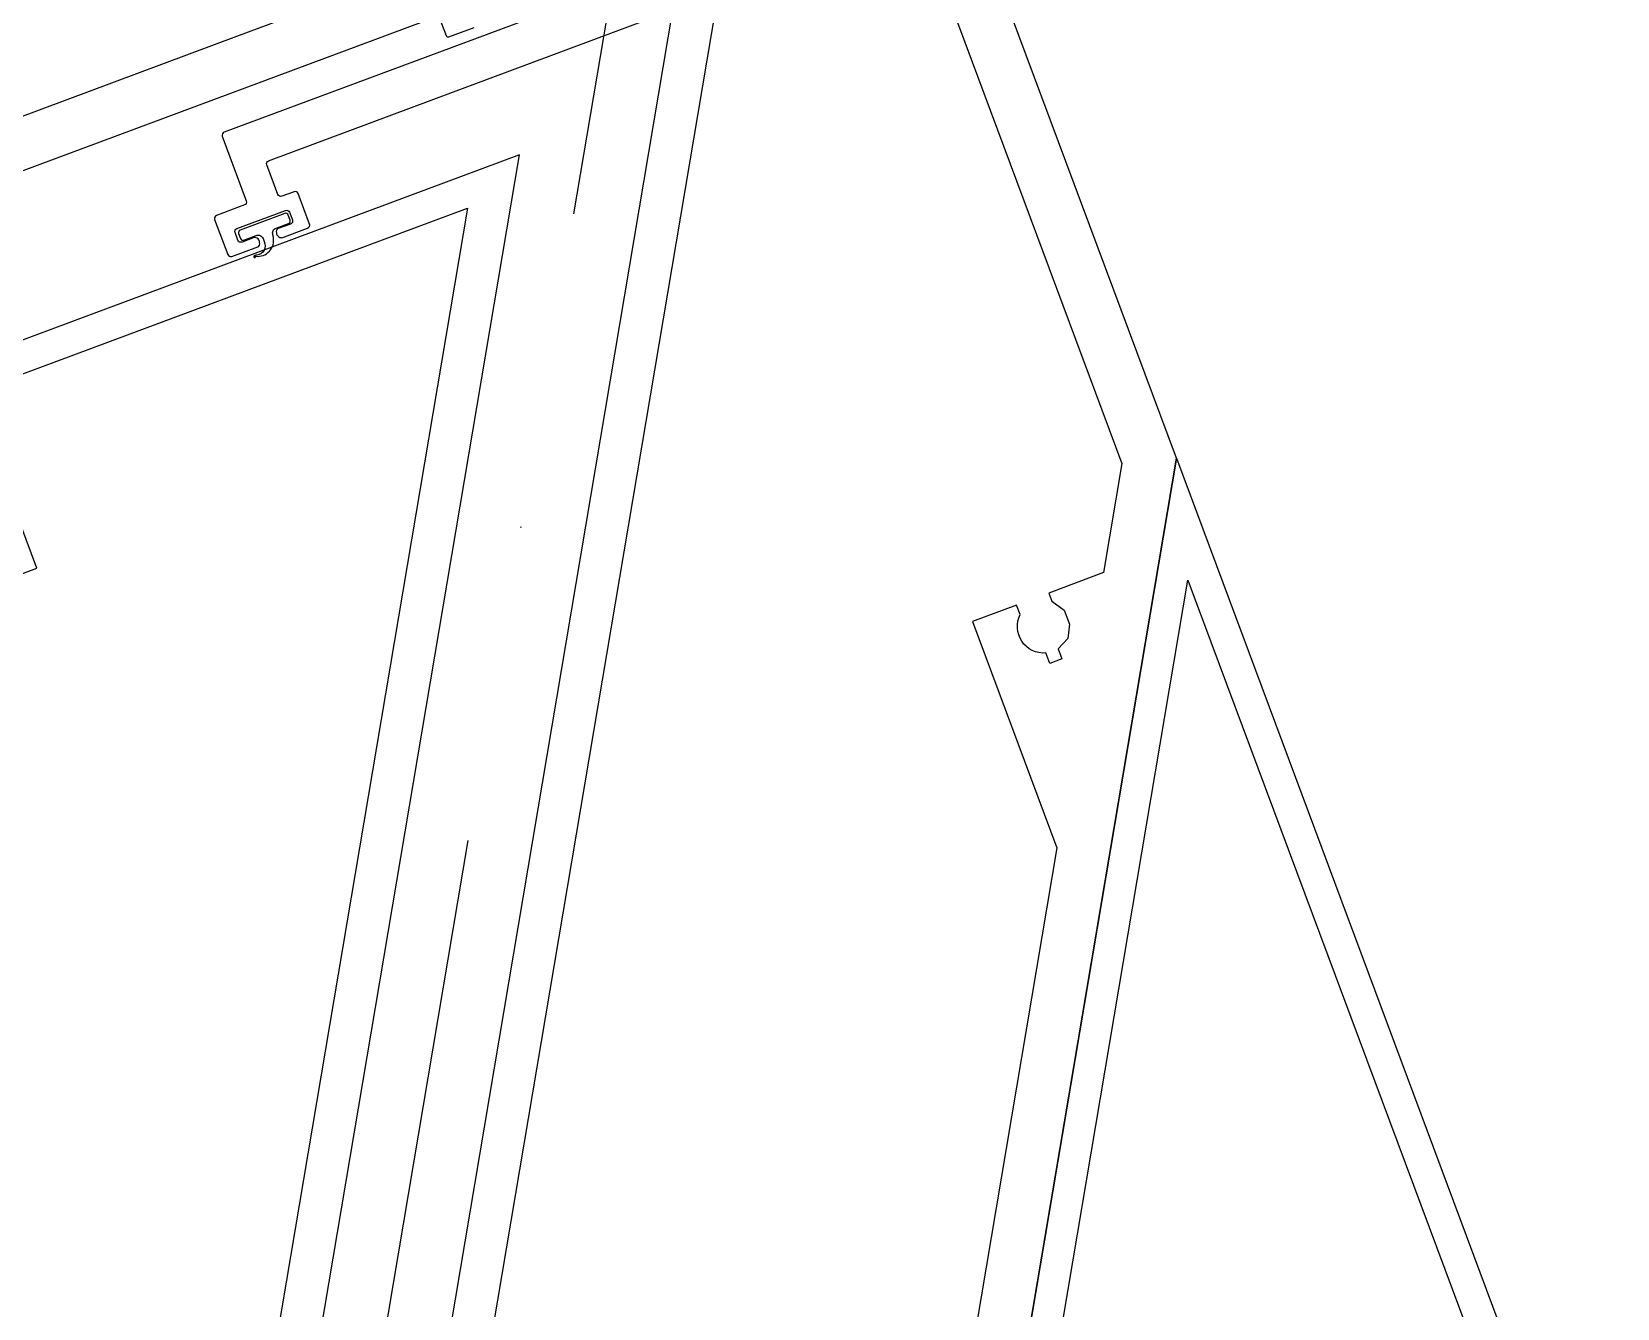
# Model space of a CAD drawing. Extents: x 12199666 to 24617114, y 1197707 to 2548648.
# Drawn here: x 12313581.7 to 12313731.6, y 1247423.5 to 1247544.2 of the extents above; entities that cross this region are included whole.
import ezdxf

# ---------------------------------------------------------------- set-up
doc = ezdxf.new("R2010")
doc.units = 0
doc.header["$LTSCALE"] = 10
doc.header["$MEASUREMENT"] = 0
doc.linetypes.add('TX-PLAN-T1-F11$0$ACAD_ISO04W100', pattern=[30, 24, -3, 0, -3])
doc.layers.add('TX-PLAN-T1-F11$0$_EDO-ALUMINIUM-SECTION', color=90, linetype='Continuous', lineweight=30)
for name, color, linetype in [('TX-PLAN-T1-F11$0$F-Alum', 4, 'Continuous'), ('TX-PLAN-T1-F11$0$F-center', 6, 'TX-PLAN-T1-F11$0$ACAD_ISO04W100'), ('TX-PLAN-T1-F11$0$F-Gaskets', 8, 'Continuous'), ('TX-PLAN-T1-F11$0$Hatch', 8, 'Continuous')]:
    doc.layers.add(name, color=color, linetype=linetype)

# ---------------------------------------------------------------- blocks, each defined once
blk = doc.blocks.new('TX-PLAN-T1-F11$0$TY001')
at = {"layer": 'TX-PLAN-T1-F11$0$F-Alum'}
for points in [[(1464.67, 117.49), (1481.25, 127.07, -0.414214), (1481.52, 127), (1483.17, 124.15, 0.414214), (1483.44, 124.08), (1485.65, 125.35, 0.371001), (1485.68, 125.79, 0.371001), (1485.28, 125.99), (1484.35, 125.45, -0.414214), (1484.08, 125.53), (1483.54, 126.46, -0.414214), (1483.61, 126.73), (1487.74, 129.11, -0.414214), (1488.01, 129.04), (1488.55, 128.11, -0.414214), (1488.48, 127.84), (1487.54, 127.3, 0.324751), (1487.5, 126.85, 0.324751), (1487.91, 126.66), (1489.67, 127.67), (1489.67, 131.94), (1494, 134.44), (1494, 273.92), (1445, 245.61)], [(1445, 262.93), (1484.28, 285.62), (1485.29, 283.88, 0.414214), (1485.56, 283.81), (1487.77, 285.08, 0.370983)], [(1445, 221.72), (1455.52, 227.81), (1452.64, 232.81, 0.547967)]]:
    blk.add_lwpolyline(points, format="xyb", dxfattribs=at)
for points in [[(1494, 296.8), (1465.77, 280.5), (1440, 265.61), (1440, 22)], [(1446.67, 243.11), (1490, 268.14), (1490, 135.82), (1445, 109.82)]]:
    blk.add_lwpolyline(points, dxfattribs=at)
at = {"layer": 'TX-PLAN-T1-F11$0$F-center'}
blk.add_line((1500, -30.81), (1500, 345.67), dxfattribs=at)
blk = doc.blocks.new('TX-PLAN-T1-F11$0$A$C6BF074A9')
at = {"layer": 'TX-PLAN-T1-F11$0$F-Alum'}
blk.add_line((-235.39, 410.91), (-175.69, 307.58), dxfattribs=at)
at = {"layer": 'TX-PLAN-T1-F11$0$F-Alum', "flags": 128}
blk.add_lwpolyline([(-235.39, 410.91), (-235.39, 275.92)], dxfattribs=at)
at = {"layer": 'TX-PLAN-T1-F11$0$F-Alum'}
for points in [[(-232.39, 399.72), (-179.79, 308.68)], [(-232.39, 279.41), (-232.39, 399.72)]]:
    blk.add_lwpolyline(points, dxfattribs=at)
at = {"layer": 'TX-PLAN-T1-F11$0$Hatch'}
blk.add_line((-234.91, 397.78), (-234.91, 397.78), dxfattribs=at)
blk = doc.blocks.new('*U193')
at = {"layer": 'TX-PLAN-T1-F11$0$F-Alum', "flags": 128}
for points in [[(46.05, 44.14), (60, 52.2), (60, 255.97), (60, 255.97), (25.8, 315.17)], [(60, 255.97), (60, 120.98)]]:
    blk.add_lwpolyline(points, dxfattribs=at)
blk.add_lwpolyline([(6, 294.43), (-33.88, 271.39, 0.414214), (-33.99, 270.98), (-30.73, 265.33, -0.414214), (-30.84, 264.92), (-33.28, 263.51, 0.414214), (-33.39, 263.1), (-31.62, 260.04, 0.414214), (-31.21, 259.93), (-28.95, 261.24, 0.414214), (-28.84, 261.65, 0.477313), (-29.41, 262.03), (-30.48, 261.42, -0.414214), (-30.89, 261.53), (-31.28, 262.2, -0.414214), (-31.17, 262.61), (-26.92, 265.06, -0.414214), (-26.52, 264.95), (-26.13, 264.28, -0.414214), (-26.24, 263.87), (-27.31, 263.25, 0.414214), (-27.42, 262.84, 0.430283), (-26.85, 262.46), (-24.59, 263.76, 0.414214), (-24.48, 264.17), (-26.01, 266.83, 0.414214), (-26.42, 266.94), (-27.49, 266.32, -0.414214), (-27.9, 266.43), (-29.39, 269.02, -0.414214), (-29.28, 269.43), (6, 289.81), (6, 136.09)], format="xyb", dxfattribs=at)
at = {"layer": 'TX-PLAN-T1-F11$0$F-Alum'}
blk.add_lwpolyline([(10, 119.85), (10, 300.48)], dxfattribs=at)
blk.add_lwpolyline([(23.88, 308.5), (55, 254.63), (55, 244.15), (50.23, 241.39), (50.63, 240.69), (51.94, 240.05), (52.65, 238.82), (52.73, 237.46), (51.98, 236.33), (52.49, 235.45), (51.44, 234.85), (50.91, 235.76, -0.588182), (47.91, 238.94), (47.42, 239.77), (43.57, 237.55), (55, 217.76), (55, 145.9)], format="xyb", dxfattribs=at)
at = {"layer": 'TX-PLAN-T1-F11$0$F-center'}
blk.add_line((0, -30.81), (0, 345.67), dxfattribs=at)
at = {"layer": 'TX-PLAN-T1-F11$0$F-Gaskets'}
blk.add_lwpolyline([(-26.35, 264.23), (-26.6, 264.67, 0.414214), (-26.95, 264.76), (-30.84, 262.51, 0.414214), (-30.93, 262.16), (-30.68, 261.73, 0.414214), (-30.34, 261.64), (-29.26, 262.27, -0.414214), (-28.58, 262.08), (-28.43, 261.82, -0.517396), (-28.89, 260.45, 0.275933), (-29.09, 260.36, 3.515715), (-29, 260.32, 0.517862), (-27.64, 262.37), (-27.71, 262.58, -0.414214), (-27.53, 263.27), (-26.44, 263.89, 0.414214)], format="xyb", close=True, dxfattribs=at)
at = {"layer": 'TX-PLAN-T1-F11$0$Hatch'}
blk.add_line((60.48, 242.84), (60.48, 242.84), dxfattribs=at)
blk.add_blockref('TX-PLAN-T1-F11$0$A$C6BF074A9', (295.39, -154.94))
blk = doc.blocks.new('TX-PLAN-T1-F11$0$A$C21521A5F')
at = {"rotation": 90}
for name, p in [('*U193', (388.72, 16760.22, 0)), ('TX-PLAN-T1-F11$0$TY001', (388.72, 15260.22, 0))]:
    blk.add_blockref(name, p, dxfattribs=at)
blk = doc.blocks.new('TX-PLAN-T1-F11$0$标准层幕墙0118')
at = {"color": 3, "rotation": 270}
blk.add_blockref('TX-PLAN-T1-F11$0$A$C21521A5F', (4239.78, -661.28, 0), dxfattribs=at)
blk = doc.blocks.new('TX-PLAN-T1-F11')
at = {"layer": 'TX-PLAN-T1-F11$0$_EDO-ALUMINIUM-SECTION', "rotation": 350.4236156863823}
blk.add_blockref('TX-PLAN-T1-F11$0$标准层幕墙0118', (12293055.45, 1251790.44), dxfattribs=at)

msp = doc.modelspace()

# ---------------------------------------------------------------- block references
msp.add_blockref('TX-PLAN-T1-F11', (0, 0))

doc.saveas('drawing.dxf')
